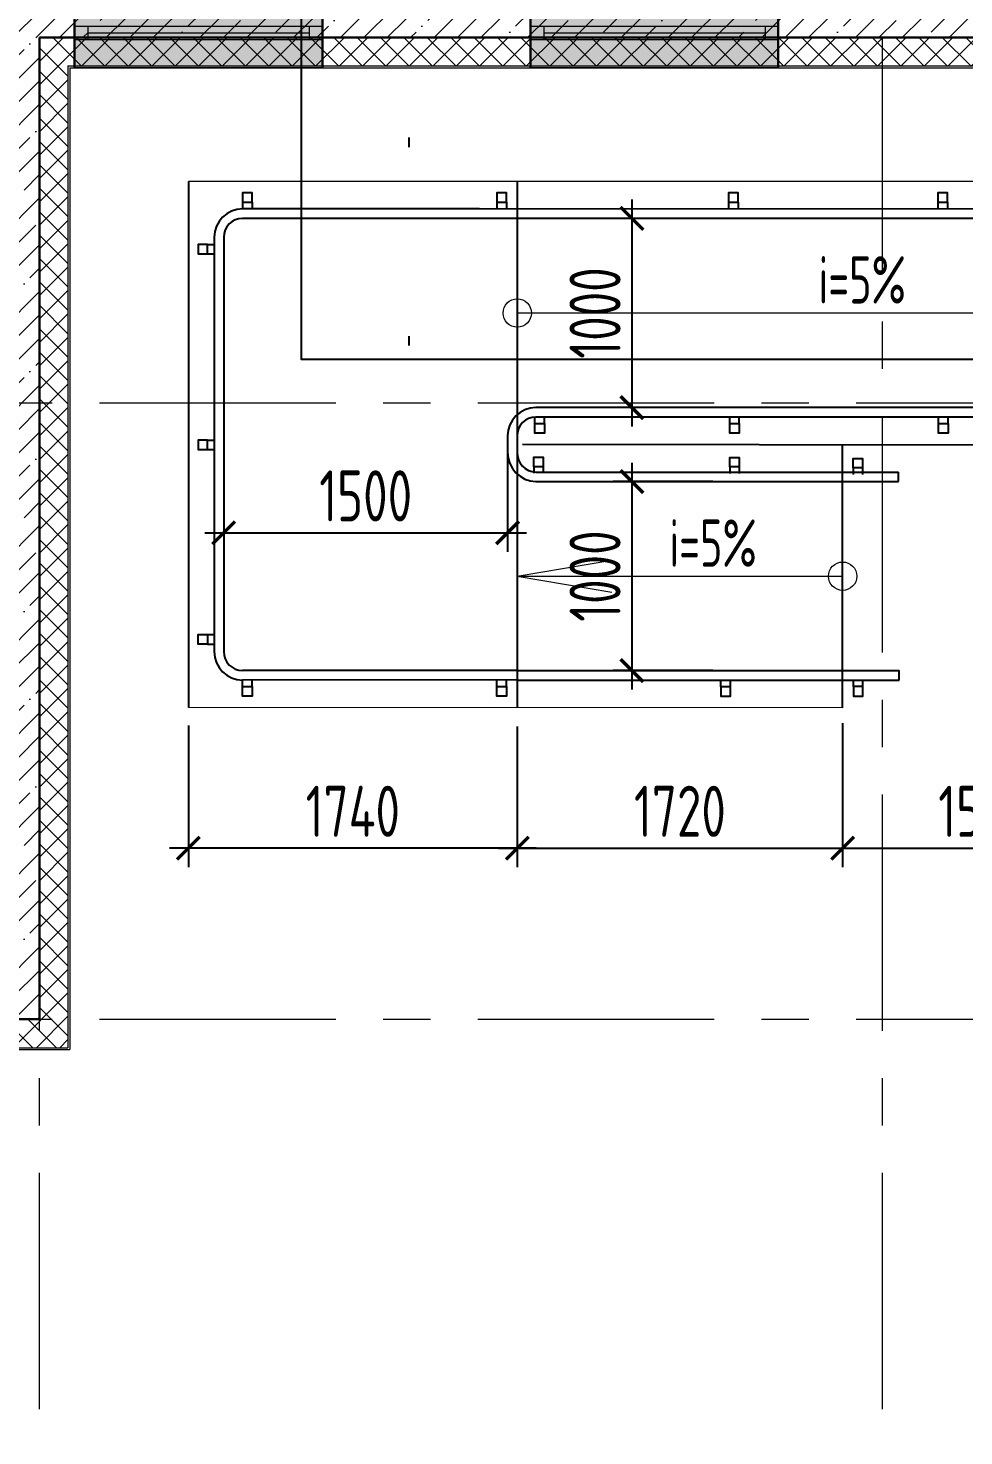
# Model space of a CAD drawing. Header units: millimetres. Extents: x -13407 to 8063098, y -2635 to 109271.
# Drawn here: x 21059 to 26006, y 4048 to 11490 of the extents above; entities that cross this region are included whole.
import ezdxf
from ezdxf.enums import TextEntityAlignment as Align

# ---------------------------------------------------------------- set-up
doc = ezdxf.new("R2010")
doc.units = ezdxf.units.MM
doc.linetypes.add('CENTER', pattern=[2, 1.25, -0.25, 0.25, -0.25])
doc.layers.get('Defpoints').update_dxf_attribs({"color": 6})
for name, color, linetype, lineweight in [('АР_Лестницы ограждение', 94, 'Continuous', 25), ('АР_Навесной фасад', 5, 'Continuous', 5), ('АР_Окна БЛОК', 250, 'Continuous', 13), ('АР_Оси', 193, 'Continuous', 9), ('АР_Сущ Несущая стена', 202, 'Continuous', 30), ('АР_Тонкие', 250, 'Continuous', 5), ('АР_Утеплитель', 250, 'Continuous', 9), ('АР_Штриховка монолит', 250, 'Continuous', 9), ('Конструктив - Крыльца', 107, 'Continuous', 15)]:
    doc.layers.add(name, color=color, linetype=linetype, lineweight=lineweight)
doc.layers.add('Тонкая', color=7, linetype='Continuous')
doc.styles.add('ISOCPEUR', font='isocpeur.ttf', dxfattribs={"width": 0.7})
doc.dimstyles.new('R_100', dxfattribs={"dimtxt": 270, "dimasz": 120, "dimexe": 100, "dimexo": 0, "dimgap": 60, "dimtad": 1, "dimdec": 0, "dimrnd": 5, "dimzin": 0, "dimdsep": 46, "dimtxsty": 'ISOCPEUR', "dimblk": 'ARCHTICK', "dimcen": 0, "dimdle": 100, "dimclrd": 256, "dimclre": 256, "dimclrt": 256, "dimadec": 0, "dimazin": 0, "dimtfac": 2, "dimtdec": 0, "dimtofl": 0, "dimtmove": 1, "dimatfit": 3, "dimfxl": 1, "dimtvp": 3, "dimtolj": 1, "dimtzin": 0, "dimarcsym": 0})

# ---------------------------------------------------------------- blocks, each defined once
blk = doc.blocks.new('*U409')
h = blk.add_hatch(color=253)
h.dxf.hatch_style = 1
h.paths.add_polyline_path([(-1310, -140), (0, -140), (0, 220), (-1310, 220)])
at = {"color": 253, "lineweight": 30}
for p, q in [((-1310, -140), (-1310, 220)), ((0, -140), (0, 220))]:
    blk.add_line(p, q, dxfattribs=at)
at = {"color": 253}
for p, q in [((0, 220), (-1310, 220)), ((-1310, 70), (0, 70)), ((-1310, 0), (0, 0)), ((-1240, 0), (-1240, 70)), ((-1240, 35), (-70, 35)), ((-70, 0), (-70, 70)), ((-1310, -140), (0, -140)), ((-1310, -140), (-1310, -140)), ((-1310, -140), (-1310, -140)), ((0, -140), (0, -140)), ((0, -140), (0, -140))]:
    blk.add_line(p, q, dxfattribs=at)
blk = doc.blocks.new('*U410')
h = blk.add_hatch(color=253)
h.dxf.hatch_style = 1
h.paths.add_polyline_path([(-1310, -140), (0, -140), (0, 220), (-1310, 220)])
at = {"color": 253, "lineweight": 30}
for p, q in [((-1310, -140), (-1310, 220)), ((0, -140), (0, 220))]:
    blk.add_line(p, q, dxfattribs=at)
at = {"color": 253}
for p, q in [((0, 220), (-1310, 220)), ((-1310, 70), (0, 70)), ((-1310, 0), (0, 0)), ((-1240, 0), (-1240, 70)), ((-1240, 35), (-70, 35)), ((-70, 0), (-70, 70)), ((-1310, -140), (0, -140)), ((-1310, -140), (-1310, -140)), ((-1310, -140), (-1310, -140)), ((0, -140), (0, -140)), ((0, -140), (0, -140))]:
    blk.add_line(p, q, dxfattribs=at)
blk = doc.blocks.new('АР_Кружок_1.1')
at = {"color": 253, "linetype": 'ByBlock', "lineweight": -2}
blk.add_circle((0, 0), 75, dxfattribs=at)
blk = doc.blocks.new('*U21')
at = {"color": 253, "linetype": 'ByBlock', "lineweight": -2}
for q in [(-500, 85), (-500, -85)]:
    blk.add_line((0, 0), q, dxfattribs=at)
blk = doc.blocks.new('*U451')
at = {"color": 253, "linetype": 'ByBlock', "lineweight": -2}
blk.add_lwpolyline([(39.967, 0), (0, 0)], dxfattribs=at)
at = {"color": 253, "linetype": 'ByBlock', "lineweight": -2, "xscale": 0.01, "yscale": 0.01, "zscale": 0.01}
for name, p in [('АР_Кружок_1.1', (0, 0)), ('*U21', (39.967, 0))]:
    blk.add_blockref(name, p, dxfattribs=at)
at = {"color": 253, "ltscale": 20, "style": 'ISOCPEUR', "width": 0.65}
blk.add_attdef('Уклон', text='', height=2.5, dxfattribs=at).set_placement((18.233, 0.5), align=Align.CENTER)
blk = doc.blocks.new('A$C4053ad79')
at = {"layer": 'АР_Лестницы ограждение', "color": 253, "linetype": 'Continuous', "lineweight": -3, "ltscale": 50}
for points in [[(0, -35), (0, 0)], [(50, -35), (50, 0)]]:
    blk.add_lwpolyline(points, dxfattribs=at)
blk.add_lwpolyline([(0, -35), (50, -35), (50, -85), (0, -85)], close=True, dxfattribs=at)
blk = doc.blocks.new('_ArchTick')
at = {"color": 253, "linetype": 'ByBlock', "const_width": 0.15}
blk.add_lwpolyline([(-0.5, -0.5), (0.5, 0.5)], dxfattribs=at)
blk = doc.blocks.new('*D492')
at = {"layer": 'Defpoints', "color": 253, "lineweight": -2, "ltscale": 100, "transparency": 16777216}
for p, q in [((24251.1, 10584.2), (24251.1, 9384.1)), ((25979.6, 10484.2), (24151.1, 10484.2)), ((26003.2, 9484.1), (24151.1, 9484.1))]:
    blk.add_line(p, q, dxfattribs=at)
at = {"layer": 'Defpoints', "color": 0, "ltscale": 100, "transparency": 16777216}
for p in [(25979.6, 10484.2), (24251.1, 9484.1), (26003.2, 9484.1)]:
    blk.add_point(p, dxfattribs=at)
at = {"layer": 'Defpoints', "color": 253, "lineweight": -2, "ltscale": 100, "transparency": 16777216, "xscale": 120, "yscale": 120, "zscale": 120}
for p, rotation in [((24251.1, 10484.2), 90), ((24251.1, 9484.1), 270)]:
    blk.add_blockref('_ArchTick', p, dxfattribs=dict(at, rotation=rotation))
at = {"layer": 'Defpoints', "color": 253, "ltscale": 100, "transparency": 16777216, "insert": (24056.1, 9984.2), "char_height": 270, "attachment_point": 5, "rotation": 90, "style": 'ISOCPEUR'}
blk.add_mtext('\\A1;1000', dxfattribs=at)
blk = doc.blocks.new('*U448')
at = {"color": 253, "linetype": 'ByBlock', "lineweight": -2}
blk.add_lwpolyline([(17.2, 0), (0, 0)], dxfattribs=at)
at = {"color": 253, "linetype": 'ByBlock', "lineweight": -2, "xscale": 0.01, "yscale": 0.01, "zscale": 0.01}
for name, p in [('АР_Кружок_1.1', (0, 0)), ('*U21', (17.2, 0))]:
    blk.add_blockref(name, p, dxfattribs=at)
at = {"color": 253, "ltscale": 20, "style": 'ISOCPEUR', "width": 0.65}
blk.add_attdef('Уклон', text='', height=2.5, rotation=180, dxfattribs=at).set_placement((6.85, -0.5), align=Align.CENTER)
blk = doc.blocks.new('*D496')
at = {"layer": 'Defpoints', "color": 253, "lineweight": -2, "ltscale": 100, "transparency": 16777216}
for p, q in [((24251.2, 9192.8), (24251.2, 7993.9)), ((24679.3, 9092.8), (24151.2, 9092.8)), ((24679.3, 8093.9), (24151.2, 8093.9))]:
    blk.add_line(p, q, dxfattribs=at)
at = {"layer": 'Defpoints', "color": 0, "ltscale": 100, "transparency": 16777216}
for p in [(24679.3, 9092.8), (24251.2, 8093.9), (24679.3, 8093.9)]:
    blk.add_point(p, dxfattribs=at)
at = {"layer": 'Defpoints', "color": 253, "lineweight": -2, "ltscale": 100, "transparency": 16777216, "xscale": 120, "yscale": 120, "zscale": 120}
for p, rotation in [((24251.2, 9092.8), 90), ((24251.2, 8093.9), 270)]:
    blk.add_blockref('_ArchTick', p, dxfattribs=dict(at, rotation=rotation))
at = {"layer": 'Defpoints', "color": 253, "ltscale": 100, "transparency": 16777216, "insert": (24056.2, 8593.3), "char_height": 270, "attachment_point": 5, "rotation": 90, "style": 'ISOCPEUR'}
blk.add_mtext('\\A1;1000', dxfattribs=at)
blk = doc.blocks.new('*D497')
at = {"layer": 'Defpoints', "color": 253, "lineweight": -2, "ltscale": 100, "transparency": 16777216}
for p, q in [((25365, 7815), (25365, 7054.8)), ((23645, 7798.7), (23645, 7054.8)), ((23545, 7154.8), (25465, 7154.8))]:
    blk.add_line(p, q, dxfattribs=at)
at = {"layer": 'Defpoints', "color": 0, "ltscale": 100, "transparency": 16777216}
for p in [(25365, 7815), (23645, 7798.7), (25365, 7154.8)]:
    blk.add_point(p, dxfattribs=at)
at = {"layer": 'Defpoints', "color": 253, "lineweight": -2, "ltscale": 100, "transparency": 16777216, "xscale": 120, "yscale": 120, "zscale": 120, "rotation": 180}
blk.add_blockref('_ArchTick', (23645, 7154.8), dxfattribs=at)
at = {"layer": 'Defpoints', "color": 253, "lineweight": -2, "ltscale": 100, "transparency": 16777216, "xscale": 120, "yscale": 120, "zscale": 120}
blk.add_blockref('_ArchTick', (25365, 7154.8), dxfattribs=at)
at = {"layer": 'Defpoints', "color": 253, "ltscale": 100, "transparency": 16777216, "insert": (24505, 7349.8), "char_height": 270, "attachment_point": 5, "style": 'ISOCPEUR'}
blk.add_mtext('\\A1;1720', dxfattribs=at)
blk = doc.blocks.new('*D523')
at = {"layer": 'Defpoints', "color": 253, "lineweight": -2, "ltscale": 100, "transparency": 16777216}
for p, q in [((23594, 9334.2), (23594, 8722.3)), ((22093.3, 9154.2), (22093.3, 8722.3)), ((21993.3, 8822.3), (23694, 8822.3))]:
    blk.add_line(p, q, dxfattribs=at)
at = {"layer": 'Defpoints', "color": 0, "ltscale": 100, "transparency": 16777216}
for p in [(23594, 9334.2), (22093.3, 9154.2), (23594, 8822.3)]:
    blk.add_point(p, dxfattribs=at)
at = {"layer": 'Defpoints', "color": 253, "lineweight": -2, "ltscale": 100, "transparency": 16777216, "xscale": 120, "yscale": 120, "zscale": 120, "rotation": 180}
blk.add_blockref('_ArchTick', (22093.3, 8822.3), dxfattribs=at)
at = {"layer": 'Defpoints', "color": 253, "lineweight": -2, "ltscale": 100, "transparency": 16777216, "xscale": 120, "yscale": 120, "zscale": 120}
blk.add_blockref('_ArchTick', (23594, 8822.3), dxfattribs=at)
at = {"layer": 'Defpoints', "color": 253, "ltscale": 100, "transparency": 16777216, "insert": (22843.7, 9017.3), "char_height": 270, "attachment_point": 5, "style": 'ISOCPEUR'}
blk.add_mtext('\\A1;1500', dxfattribs=at)
blk = doc.blocks.new('*D498')
at = {"layer": 'Defpoints', "color": 253, "lineweight": -2, "ltscale": 100, "transparency": 16777216}
for p, q in [((21906.6, 7804.2), (21906.6, 7054.8)), ((23645, 7798.7), (23645, 7054.8)), ((23745, 7154.8), (21806.6, 7154.8))]:
    blk.add_line(p, q, dxfattribs=at)
at = {"layer": 'Defpoints', "color": 0, "ltscale": 100, "transparency": 16777216}
for p in [(21906.6, 7804.2), (23645, 7798.7), (21906.6, 7154.8)]:
    blk.add_point(p, dxfattribs=at)
at = {"layer": 'Defpoints', "color": 253, "lineweight": -2, "ltscale": 100, "transparency": 16777216, "xscale": 120, "yscale": 120, "zscale": 120, "rotation": 180}
blk.add_blockref('_ArchTick', (21906.6, 7154.8), dxfattribs=at)
at = {"layer": 'Defpoints', "color": 253, "lineweight": -2, "ltscale": 100, "transparency": 16777216, "xscale": 120, "yscale": 120, "zscale": 120}
blk.add_blockref('_ArchTick', (23645, 7154.8), dxfattribs=at)
at = {"layer": 'Defpoints', "color": 253, "ltscale": 100, "transparency": 16777216, "insert": (22775.8, 7349.8), "char_height": 270, "attachment_point": 5, "style": 'ISOCPEUR'}
blk.add_mtext('\\A1;1740', dxfattribs=at)
blk = doc.blocks.new('*D499')
at = {"layer": 'Defpoints', "color": 253, "lineweight": -2, "ltscale": 100, "transparency": 16777216}
for p, q in [((26867.4, 9285.6), (26867.4, 7054.8)), ((25365, 7815), (25365, 7054.8)), ((25265, 7154.8), (26967.4, 7154.8))]:
    blk.add_line(p, q, dxfattribs=at)
at = {"layer": 'Defpoints', "color": 0, "ltscale": 100, "transparency": 16777216}
for p in [(26867.4, 9285.6), (25365, 7815), (26867.4, 7154.8)]:
    blk.add_point(p, dxfattribs=at)
at = {"layer": 'Defpoints', "color": 253, "lineweight": -2, "ltscale": 100, "transparency": 16777216, "xscale": 120, "yscale": 120, "zscale": 120, "rotation": 180}
blk.add_blockref('_ArchTick', (25365, 7154.8), dxfattribs=at)
at = {"layer": 'Defpoints', "color": 253, "lineweight": -2, "ltscale": 100, "transparency": 16777216, "xscale": 120, "yscale": 120, "zscale": 120}
blk.add_blockref('_ArchTick', (26867.4, 7154.8), dxfattribs=at)
at = {"layer": 'Defpoints', "color": 253, "ltscale": 100, "transparency": 16777216, "insert": (26116.2, 7349.8), "char_height": 270, "attachment_point": 5, "style": 'ISOCPEUR'}
blk.add_mtext('\\A1;1500', dxfattribs=at)

msp = doc.modelspace()

# ---------------------------------------------------------------- hatches: boundary and pattern name
at = {"layer": 'АР_Утеплитель', "ltscale": 100}
h = msp.add_hatch(dxfattribs=at)
h.set_pattern_fill('ANSI37', color=253, scale=700)
h.set_pattern_definition([(45, (-945096.63, 49153.53), (-61.871843, 61.871843), []), (135, (-945096.63, 49153.53), (-61.871843, -61.871843), [])])
h.paths.add_polyline_path([(29593.5, 11440), (29593.5, 11290), (21270, 11290), (21270, 6100), (13150, 6100), (13150, -250), (-250, -250), (-250, 9760), (6100, 9760), (6100, 26690), (-900.2, 26690), (-900.2, 28560), (-750.2, 28560), (-750.2, 26840), (6250, 26840), (6250, 9610), (-100, 9610), (-100, -100), (13000, -100), (13000, 6250), (21120, 6250), (21120, 11440)])
at = {"layer": 'АР_Штриховка монолит', "ltscale": 100}
h = msp.add_hatch(dxfattribs=at)
h.set_pattern_fill('ANSI35', color=253, scale=700)
h.set_pattern_definition([(45, (-951587.81, 109999.9), (-123.743687, 123.743687), []), (45, (-951464.07, 109999.9), (-123.743687, 123.743687), [218.75, -43.75, 0, -43.75])])
h.paths.add_polyline_path([(21120, 11440), (32135, 11440), (32135, 11640), (21120, 11640), (21120, 15790), (21620, 15790), (21620, 15990), (21120, 15990), (21120, 16777.5), (20920, 16777.5), (20920, 6450), (20920, 6250), (21120, 6250)])

# ---------------------------------------------------------------- linework, layer by layer
at = {"color": 253, "ltscale": 100}
for p, q in [((21906.6, 10679.1), (21906.6, 7899.1)), ((23645, 10679.1), (23645, 7901)), ((27644.6, 9284.3), (23672.7, 9289.3)), ((25365, 7897.3), (25365, 9287.5))]:
    msp.add_line(p, q, dxfattribs=at)
at = {"layer": 'Defpoints', "color": 253, "ltscale": 100}
msp.add_lwpolyline([(22504.4, 17087.3), (29562.4, 17087.3), (29562.4, 9738.3), (22504.4, 9738.3)], close=True, dxfattribs=at)
at = {"layer": 'АР_Лестницы ограждение', "color": 253, "linetype": 'Continuous', "lineweight": -3, "ltscale": 50}
for p, q in [((23071.4, 10911.7), (23071.4, 10861.7)), ((23445, 10534.1), (22193.3, 10534.2)), ((27770.9, 10533.7), (23430, 10534.1)), ((23445, 10484.2), (22193.3, 10484.2)), ((27769, 10484), (23430, 10484.2)), ((22043.3, 10384.2), (22043.3, 8195.8)), ((22093.3, 10384.2), (22093.3, 8195.8)), ((23071.4, 9861.7), (23071.4, 9811.7)), ((28145.5, 9483.9), (23744, 9484.2)), ((28145.3, 9433.9), (23744, 9434.2)), ((23594, 9334.2), (23594, 9239.5)), ((23644, 9334.2), (23644, 9239.5)), ((23742.4, 9142.8), (25660.9, 9142.7)), ((23742.8, 9092.8), (25660.4, 9092.7)), ((25660.9, 9092.7), (25660.9, 9142.7)), ((23645, 8093.9), (22193.3, 8093.9)), ((23645, 8044.1), (22193.3, 8043.9)), ((23645, 8093.9), (25663, 8093.8)), ((23645, 8043), (25663, 8043.8)), ((25663, 8043.8), (25663, 8093.8))]:
    msp.add_line(p, q, dxfattribs=at)
for points in [[(23738.6, 9399.1), (23738.6, 9434.1)], [(23788.6, 9399.1), (23788.6, 9434.1)], [(24768.1, 9399.1), (24768.1, 9434.1)], [(24818.1, 9399.1), (24818.1, 9434.1)]]:
    msp.add_lwpolyline(points, dxfattribs=at)
for points in [[(23738.6, 9399.1), (23788.6, 9399.1), (23788.6, 9349.1), (23738.6, 9349.1)], [(24768.1, 9399.1), (24818.1, 9399.1), (24818.1, 9349.1), (24768.1, 9349.1)]]:
    msp.add_lwpolyline(points, close=True, dxfattribs=at)
for centre, radius, start, end in [((22193.3, 10384.2), 150, 90, 180), ((22193.3, 10384.2), 100, 89.99883, 179.99883), ((23744, 9334.2), 150, 90, 180), ((23744, 9334.2), 100, 90, 180), ((23748.4, 9247.1), 154.3, 179.73194, 268.38967), ((23748.4, 9247.1), 104.4, 179.60632, 267.59931), ((22193.3, 8193.9), 150, 180, 270), ((22193.3, 8193.9), 100, 180.00117, 270.00117)]:
    msp.add_arc(centre, radius, start, end, dxfattribs=at)
at = {"layer": 'АР_Навесной фасад', "color": 253, "ltscale": 100}
for p, q in [((21270, 11290), (21270, 6100)), ((21270, 11290), (29593.5, 11290)), ((21280, 11280), (21280, 6090)), ((21280, 11280), (29593.5, 11280)), ((13150, 6100), (21270, 6100)), ((13160, 6090), (21280, 6090))]:
    msp.add_line(p, q, dxfattribs=at)
at = {"layer": 'АР_Оси', "color": 253, "linetype": 'CENTER', "ltscale": 1000}
for p, q in [((21120, -1811.3), (21120, 32496.2)), ((25575, -1811.3), (25575, 32496.2)), ((-12563.8, 9510), (71033.4, 9510)), ((-12563.8, 6250), (71033.4, 6250))]:
    msp.add_line(p, q, dxfattribs=at)
at = {"layer": 'АР_Сущ Несущая стена', "color": 253, "ltscale": 100}
for p, q in [((21120, 11440), (21120, 6250)), ((21120, 11440), (32137.4, 11440)), ((13000, 6250), (21120, 6250))]:
    msp.add_line(p, q, dxfattribs=at)
at = {"layer": 'АР_Тонкие', "color": 253, "linetype": 'ByBlock'}
for p, q in [((23445, 10679.1), (21906.6, 10679.1)), ((27644.6, 10679.3), (23445, 10679.3)), ((25365, 7897.3), (21906.6, 7899.1))]:
    msp.add_line(p, q, dxfattribs=at)

# ---------------------------------------------------------------- block references
at = {"layer": 'АР_Окна БЛОК', "color": 253, "xscale": -1, "rotation": 180}
for name, p in [('*U409', (22615, 11500)), ('*U410', (25025, 11500))]:
    msp.add_blockref(name, p, dxfattribs=at)
at = {"layer": 'Конструктив - Крыльца', "color": 253, "linetype": 'Continuous', "lineweight": 5, "xscale": 100, "yscale": 100, "zscale": 100}
msp.add_blockref('*U451', (23645, 9984.1), dxfattribs=at).add_auto_attribs({'Уклон': 'i=5%'})
at = {"layer": 'Конструктив - Крыльца', "color": 253, "linetype": 'Continuous', "lineweight": 5, "xscale": 100, "yscale": 100, "zscale": 100, "rotation": 180}
msp.add_blockref('*U448', (25365, 8592.6), dxfattribs=at).add_auto_attribs({'Уклон': 'i=5%'})
at = {"layer": 'Тонкая', "color": 253, "ltscale": 100, "xscale": -1}
for p, rotation in [((22193.3, 10534.2), 180), ((23537.9, 10534.2), 180), ((24762, 10534.2), 180), ((25869, 10534.2), 180), ((22043.3, 10296.5), 270), ((22043.3, 9262.6), 270)]:
    msp.add_blockref('A$C4053ad79', p, dxfattribs=dict(at, rotation=rotation))
at = {"layer": 'Тонкая', "color": 253, "ltscale": 100}
for p in [(25872.5, 9434.1), (22193.3, 8043.9), (23537.9, 8043.9)]:
    msp.add_blockref('A$C4053ad79', p, dxfattribs=at)
for p, rotation in [((23782.3, 9136.6), 180), ((24818.1, 9135), 180), ((25470.1, 9129.7), 180), ((22043.3, 8283.7), 270)]:
    msp.add_blockref('A$C4053ad79', p, dxfattribs=dict(at, rotation=rotation))
at = {"layer": 'Тонкая', "color": 253, "ltscale": 100, "xscale": -1}
for p in [(24771.6, 8043.4), (25472.1, 8043.7)]:
    msp.add_blockref('A$C4053ad79', p, dxfattribs=at)

# ---------------------------------------------------------------- dimensions: what is measured, and where the dimension line sits
at = {"layer": 'Defpoints', "color": 253, "ltscale": 100}
for base, p1, p2, picture, middle in [((24251.1, 9484.1), (25979.6, 10484.2), (26003.2, 9484.1), '*D492', (24056.1, 9984.2)), ((24251.2, 8093.9), (24679.3, 9092.8), (24679.3, 8093.9), '*D496', (24056.2, 8593.3))]:
    dim = msp.add_linear_dim(base=base, p1=p1, p2=p2, angle=90, dimstyle='R_100', override={"dimpost": '\\X', "dimclrd": 253, "dimclre": 253, "dimclrt": 253, "dimfxl": 2.5, "dimarcsym": 1}, dxfattribs=at)
    dim.commit()
    dim.dimension.update_dxf_attribs({"geometry": picture, "text_midpoint": middle})
for base, p1, p2, picture, middle in [((23594, 8822.3), (22093.3, 9154.2), (23594, 9334.2), '*D523', (22843.7, 9017.3)), ((26867.4, 7154.8), (25365, 7815), (26867.4, 9285.6), '*D499', (26116.2, 7349.8)), ((25365, 7154.8), (23645, 7798.7), (25365, 7815), '*D497', (24505, 7349.8)), ((21906.6, 7154.8), (23645, 7798.7), (21906.6, 7804.2), '*D498', (22775.8, 7349.8))]:
    dim = msp.add_linear_dim(base=base, p1=p1, p2=p2, dimstyle='R_100', override={"dimpost": '\\X', "dimclrd": 253, "dimclre": 253, "dimclrt": 253, "dimfxl": 2.5, "dimarcsym": 1}, dxfattribs=at)
    dim.commit()
    dim.dimension.update_dxf_attribs({"geometry": picture, "text_midpoint": middle})

doc.saveas('drawing.dxf')
